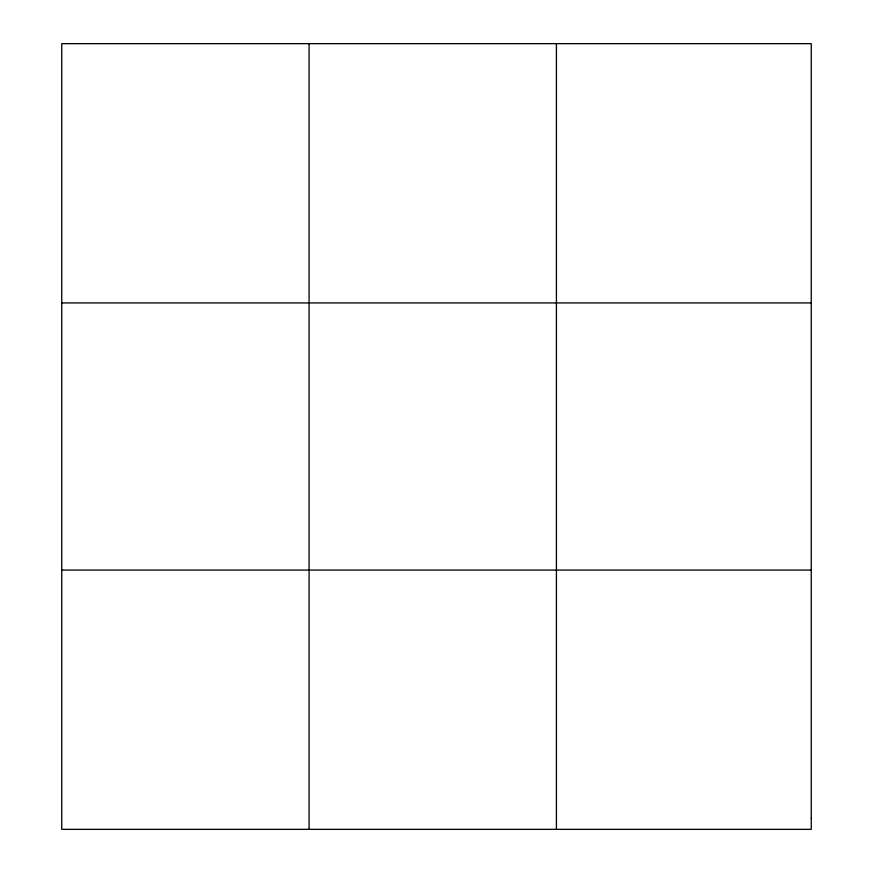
<?xml version="1.0" encoding="UTF-8"?>
<svg xmlns="http://www.w3.org/2000/svg" width="873" height="873" viewBox="0 0 873 873"><rect width="100%" height="100%" fill="white"/><g stroke="black" fill="none" stroke-linecap="round" stroke-linejoin="round"><path stroke-width="1.31" d="M309.086 43.65L309.086 829.35M556.417 43.65L556.417 829.35M61.743 302.931L811.257 302.931M61.743 570.069L811.257 570.069M811.257 818.077L811.257 829.35L61.743 829.35L61.743 43.65L811.257 43.65L811.257 818.077"/></g></svg>
